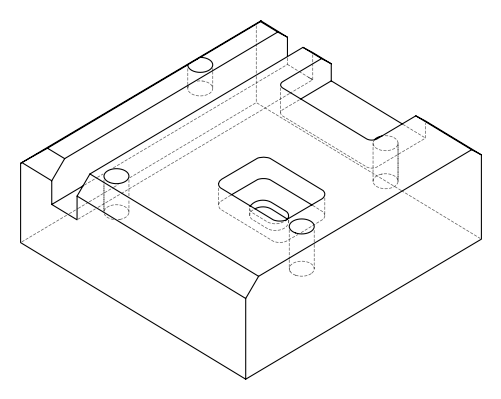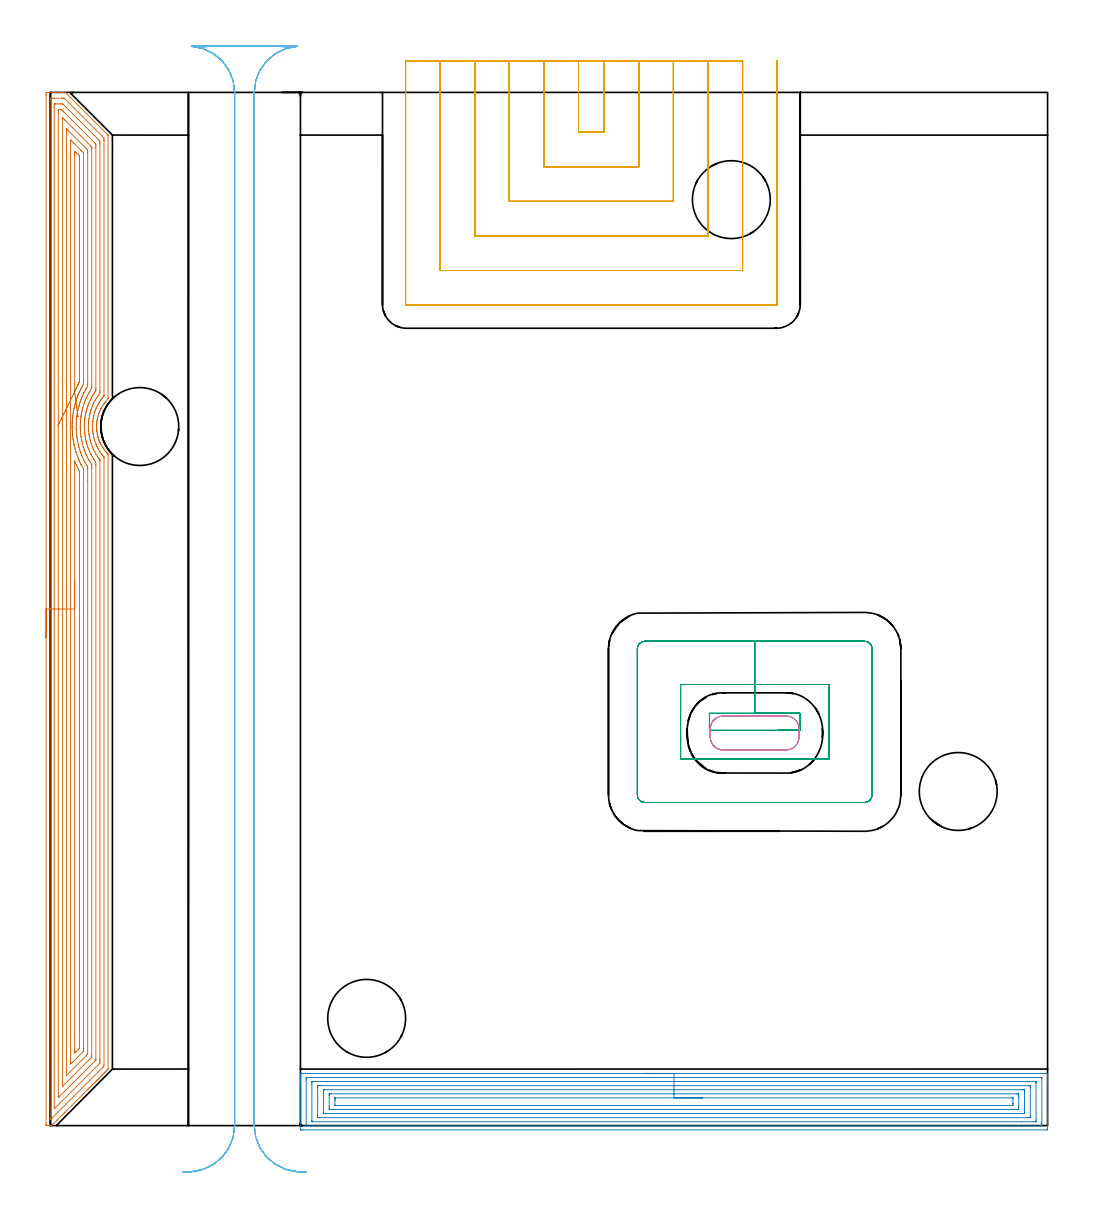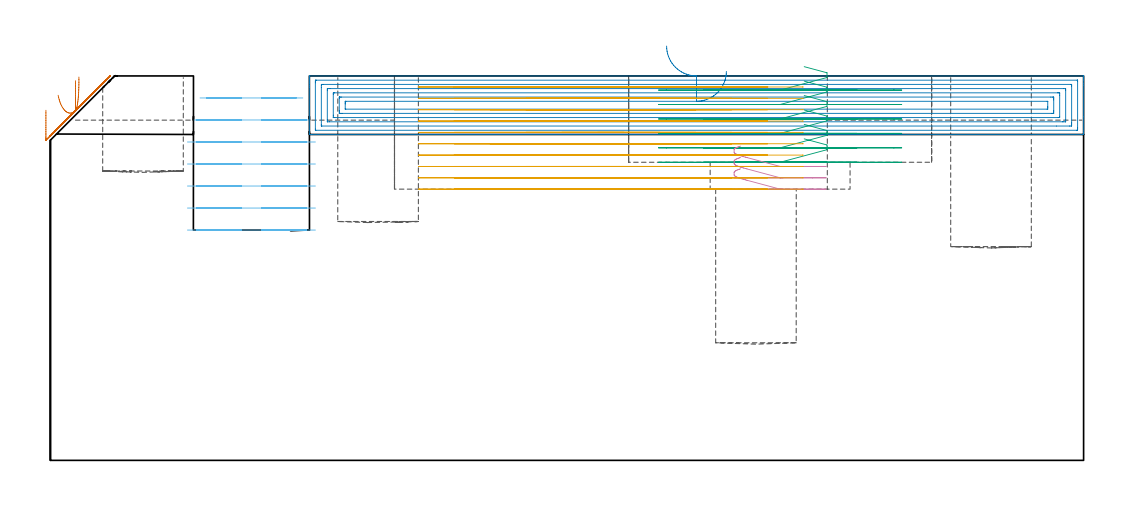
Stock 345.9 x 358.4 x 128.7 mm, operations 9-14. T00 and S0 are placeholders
(PLAN: 14 operations, 4 tool changes, 104.3 min)
(1 INDEXABLE_INSERT_DRILL_BLIND_HOLE_FROM_SOLID | STEP1POCKET | NXT0302_025 | 0.22 min | 51196 mm3)
(2 INDEXABLE_INSERT_DRILL_BLIND_HOLE_FROM_SOLID_1 | STEP1POCKET_1 | NXT0302_025 | 0.14 min | 18295 mm3)
(3 INDEXABLE_INSERT_DRILL_BLIND_HOLE_FROM_SOLID_2 | STEP1POCKET_2 | NXT0302_025 | 0.21 min | 27973 mm3)
(4 INDEXABLE_INSERT_DRILL_BLIND_HOLE_FROM_SOLID_3 | STEP1POCKET_3 | NXT0302_025 | 0.24 min | 32773 mm3)
(5 AREA_MILL | FG_CHAMFER_SURFACE | UGT0205_001 | 1.84 min | 5835 mm3)
(6 AREA_MILL_1 | FG_CHAMFER_SURFACE_1 | UGT0205_001 | 2.43 min | 10571 mm3)
(7 AREA_MILL_2 | FG_CHAMFER_SURFACE_2 | UGT0205_001 | 1.58 min | 4695 mm3)
(8 AREA_MILL_3 | FG_CHAMFER_SURFACE_3 | UGT0205_001 | 4.33 min | 10183 mm3)
(9 AREA_MILL_4 | FG_CHAMFER_SURFACE_4 | UGT0205_001 | 22.43 min | 78417 mm3)
(10 AREA_MILL_5 | FG_CHAMFER_SURFACE_5 | UGT0205_001 | 14.9 min | 51296 mm3)
(11 MILL_RECTANGULAR_POCKET | POCKET_RECTANGULAR_STRAIGHT | UGT0201_136 | Follow Part, ap 5, ae 75% | 7.05 min | 218506 mm3)
(12 MILL_RECTANGULAR_POCKET_1 | POCKET_RECTANGULAR_STRAIGHT_1 | NXT0201_012 | Follow Part, ap 4, ae 75% | 0.8 min | 10514 mm3)
(13 MILL_SLOT | SLOT_PARTIAL_RECTANGULAR | NXT0201_012 | Follow Part, ap 4, ae 75% | 36.14 min | 424849 mm3)
(14 MILL_RECTANGULAR_SLOT | SLOT_RECTANGULAR | UGT0201_004 | Follow Part, ap 8, ae 75% | 12.05 min | 713090 mm3)
(TOOL NXT0302_025 | Index. Insert Drill 27mm [880-D2700L32-05] | D27 PA176 FL135 Z2)
(TOOL UGT0205_001 | Chamfer Mill 20 x 3 x 45 deg. | D20 FL50 Z2)
(TOOL UGT0201_136 | Carbide End Mill 20.0 | D20 FL30 Z4)
(TOOL NXT0201_012 | ENDMILL 16mm [2P460-1600-NA 1630] | D16 FL38 Z6)
(TOOL UGT0201_004 | End Mill 32 mm | D32 FL53 Z6)
(OP 9 AREA_MILL_4)
G17 G21 G94 G90
T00 M6
G54
G17 G0 G90 X-1.5 Y169.2 S1061 M3
G43 Z138.7 H0
Z117.2
G94 G1 Y169.238 Z116.328 F250.
Y169.352 Z115.464
Y169.541 Z114.612
Y169.803 Z113.78
Y170.137 Z112.974
Y170.54 Z112.2
Y171.009 Z111.464
Y171.54 Z110.772
Y172.129 Z110.129
Y172.772 Z109.54
Y173.464 Z109.008
Y174.2 Z108.54
Y174.974 Z108.137
Y175.78 Z107.803
Y176.612 Z107.541
Y177.464 Z107.352
Y178.328 Z107.238
Y179.2 Z107.2
Y357.438
X-1.499 Y357.788 Z107.201
X-1.494 Y358.325 Z107.203
X-1.491 Y358.392 Z107.206
X-0.96 Y358.4 Z107.737
X1.704 Z110.398
X3.15 Z111.846
X3.479 Z112.175
X4.011 Z112.71
X4.139 Z112.838
X4.596 Z113.295
X5.204 Y358.39 Z113.903
X5.255 Y358.342 Z113.954
X5.366 Y358.234 Z114.064
X19.925 Y343.675 Z128.625
X19.996 Y343.594 Z128.69
X20. Y343.501 Z128.7
Y252.421
X20.002 Y252.097 Z128.682
X19.807 Y251.892 Z128.505
X19.798 Y251.883 Z128.496
X19.484 Y251.546 Z128.184
X19.432 Y251.49 Z128.131
X19.148 Y251.157 Z127.845
X19.093 Y251.089 Z127.793
X18.971 Y250.933 Z127.67
X18.868 Y250.8 Z127.564
X18.736 Y250.635 Z127.435
X18.707 Y250.598 Z127.406
X18.541 Y250.365 Z127.241
X18.263 Y249.974 Z126.963
X18.088 Y249.705 Z126.788
X17.823 Y249.262 Z126.523
X17.594 Y248.849 Z126.291
X17.573 Y248.813 Z126.27
X17.438 Y248.552 Z126.137
X17.379 Y248.439 Z126.078
X17.144 Y247.92 Z125.839
X16.958 Y247.476 Z125.654
X16.791 Y247.028 Z125.49
X16.5 Y246.135 Z125.199
X16.387 Y245.682 Z125.084
X16.289 Y245.243 Z124.985
X16.241 Y244.996 Z124.94
X16.203 Y244.797 Z124.903
X16.134 Y244.35 Z124.832
X16.115 Y244.193 Z124.813
X16.08 Y243.904 Z124.777
X16.044 Y243.492 Z124.738
X16.041 Y243.458 Z124.736
X16.033 Y243.335 Z124.73
X16.029 Y243.251 Z124.723
X16.02 Y243.1 Z124.716
X16.014 Y243.012 Z124.712
X16.007 Y242.54 Z124.699
X16.011 Y242.282 Z124.703
X16.012 Y242.144 Z124.707
X16.013 Y242.119
X16.033 Y241.673 Z124.728
X16.045 Y241.504 Z124.743
X16.067 Y241.226 Z124.765
X16.114 Y240.813 Z124.81
X16.117 Y240.781 Z124.814
X16.181 Y240.334 Z124.88
X16.265 Y239.888 Z124.961
X16.468 Y238.996 Z125.163
X16.496 Y238.881 Z125.194
X16.5 Y238.868 Z125.198
X16.541 Y238.742 Z125.238
X16.595 Y238.58 Z125.288
X16.747 Y238.103 Z125.442
X16.796 Y237.962 Z125.494
X16.836 Y237.85 Z125.535
X16.896 Y237.688 Z125.593
X16.908 Y237.655 Z125.604
X17.042 Y237.316 Z125.742
X17.085 Y237.211 Z125.784
X17.157 Y237.046 Z125.856
X17.229 Y236.883 Z125.927
X17.271 Y236.795 Z125.968
X17.339 Y236.645 Z126.039
X17.379 Y236.56 Z126.079
X17.488 Y236.348 Z126.186
X17.504 Y236.318 Z126.202
X17.75 Y235.869 Z126.447
X18.006 Y235.426 Z126.706
X18.134 Y235.223 Z126.831
X18.178 Y235.158 Z126.873
X18.265 Y235.024 Z126.961
X18.608 Y234.533 Z127.307
X18.874 Y234.184 Z127.571
X19.164 Y233.821 Z127.863
X19.293 Y233.669 Z127.993
X19.317 Y233.641 Z128.017
X19.505 Y233.431 Z128.203
X19.663 Y233.26 Z128.362
X19.697 Y233.224 Z128.396
X19.904 Y233.008 Z128.603
X19.997 Y232.915 Z128.688
X20. Y232.776 Z128.7
Y19.81
X19.996 Y19.605 Z128.689
X19.942 Y19.54 Z128.638
X19.599 Y19.198 Z128.297
X19.46 Y19.058 Z128.155
X19.319 Y18.918 Z128.016
X19.158 Y18.757 Z127.855
X19.016 Y18.614 Z127.711
X18.872 Y18.471 Z127.57
X18.716 Y18.315 Z127.414
X18.572 Y18.17 Z127.267
X18.426 Y18.025 Z127.123
X18.275 Y17.874 Z126.973
X18.128 Y17.726 Z126.823
X17.979 Y17.578 Z126.677
X17.834 Y17.433 Z126.531
X17.684 Y17.282 Z126.379
X17.533 Y17.132 Z126.231
X17.392 Y16.991 Z126.09
X17.24 Y16.838 Z125.935
X17.086 Y16.685 Z125.784
X16.951 Y16.55 Z125.649
X16.796 Y16.394 Z125.491
X16.64 Y16.239 Z125.338
X16.51 Y16.109 Z125.207
X16.352 Y15.95 Z125.047
X16.193 Y15.792 Z124.891
X16.068 Y15.667 Z124.766
X15.909 Y15.506 Z124.603
X15.747 Y15.346 Z124.445
X15.627 Y15.226 Z124.325
X15.465 Y15.062 Z124.159
X15.3 Y14.899 Z123.998
X15.186 Y14.785 Z123.883
X15.021 Y14.618 Z123.715
X14.338 Y13.938 Z123.038
X13.962 Y13.56 Z122.658
X13.429 Y13.029 Z122.129
X13.069 Y12.667 Z121.765
X12.52 Y12.12 Z121.22
X12.176 Y11.774 Z120.872
X11.612 Y11.211 Z120.311
X10.878 Y10.477 Z119.577
X9.102 Y8.702 Z117.801
X7.326 Y6.926 Z116.025
X5.924 Y5.523 Z114.623
X5.031 Y4.63 Z113.73
X4.138 Y3.738 Z112.837
X3.245 Y2.845 Z111.944
X2.352 Y1.952 Z111.051
X1.013 Y0.612 Z109.711
X0.816 Y0.416 Z109.516
X0.762 Y0.362 Z109.462
X0.563 Y0.166 Z109.263
X0.399 Y0.01 Z109.098
X0.372 Y0.008 Z109.071
X0.042 Y0. Z108.742
X-0.3 Z108.399
X-0.96 Z107.735
X-1.289 Z107.407
X-1.491 Y0.002 Z107.205
X-1.496 Y0.166 Z107.204
X-1.5 Y0.438 Z107.2
Y179.2
X-0.086 Z108.614
X-0.085 Y356.015 Z108.615
X-0.072 Y356.39 Z108.628
X0.422 Y356.398 Z109.122
X0.816 Y356.399 Z109.516
X1.308 Y356.4 Z110.008
X3.973 Y356.398 Z112.673
X4.367 Y356.392 Z113.067
X4.755 Y356.384 Z113.455
X5.147 Y356.002 Z113.847
X17.684 Y343.466 Z126.384
X18.537 Y342.608 Z127.237
X18.572 Y342.566 Z127.272
X18.585 Y341.715 Z127.285
X18.586 Y341.701 Z127.286
X18.585 Y253.314 Z127.285
Y253.301
X18.572 Y253.091 Z127.272
X18.272 Y252.723 Z126.972
X18.029 Y252.421 Z126.729
X17.877 Y252.227 Z126.577
X17.684 Y251.972 Z126.384
X17.499 Y251.715 Z126.199
X17.368 Y251.528 Z126.068
X17.138 Y251.184 Z125.838
X16.796 Y250.642 Z125.496
X16.794 Y250.638 Z125.494
X16.477 Y250.063 Z125.177
X16.309 Y249.742 Z125.009
X16.176 Y249.473 Z124.876
X15.909 Y248.899 Z124.609
X15.894 Y248.864 Z124.594
X15.887 Y248.849 Z124.587
X15.644 Y248.222 Z124.344
X15.545 Y247.956 Z124.245
X15.413 Y247.562 Z124.113
X15.25 Y247.063 Z123.95
X15.22 Y246.963 Z123.92
X15.021 Y246.21 Z123.721
X15.013 Y246.178 Z123.713
X15.012 Y246.17 Z123.712
X14.866 Y245.434 Z123.566
X14.837 Y245.278 Z123.537
X14.743 Y244.664 Z123.443
X14.709 Y244.385 Z123.409
X14.656 Y243.859 Z123.356
X14.628 Y243.492 Z123.328
X14.605 Y243.017 Z123.305
X14.596 Y242.599 Z123.296
X14.602 Y242.127 Z123.302
X14.618 Y241.706 Z123.318
X14.653 Y241.182 Z123.353
X14.687 Y240.813 Z123.387
X14.767 Y240.176 Z123.467
X14.804 Y239.92 Z123.504
X14.961 Y239.087 Z123.661
X14.974 Y239.027 Z123.674
X15.021 Y238.82 Z123.721
X15.19 Y238.134 Z123.89
X15.216 Y238.036 Z123.916
X15.26 Y237.893 Z123.96
X15.476 Y237.241 Z124.176
X15.738 Y236.519 Z124.438
X15.807 Y236.348 Z124.507
X15.909 Y236.106 Z124.609
X16.149 Y235.576 Z124.849
X16.207 Y235.455 Z124.907
X16.531 Y234.829 Z125.231
X16.682 Y234.562 Z125.382
X16.796 Y234.368 Z125.496
X17.232 Y233.669 Z125.932
X17.684 Y233.03 Z126.384
X17.874 Y232.776 Z126.574
X18.184 Y232.389 Z126.884
X18.572 Y231.917 Z127.272
X18.581 Y231.901 Z127.281
X18.584 Y231.883 Z127.284
X18.585 Y231.87 Z127.285
Y21.136
X18.572 Y20.634 Z127.272
X18.387 Y20.442 Z127.087
X18.206 Y20.257 Z126.906
X0.583 Y2.633 Z109.283
X0.346 Y2.398 Z109.046
X0.132 Y2.193 Z108.832
X-0.072 Y2.012 Z108.628
X-0.085 Y2.398 Z108.615
Y2.412
X-0.086 Y179.2 Z108.614
X1.328 Z110.028
X1.329 Y353.323 Z110.029
X1.331 Y353.698 Z110.031
X1.336 Y354.216 Z110.036
X1.344 Y354.39 Z110.044
X1.523 Y354.397 Z110.223
X1.704 Y354.399 Z110.404
X2.409 Y354.4 Z111.109
X3.296 Z111.996
X3.479 Z112.179
X4.189 Y354.396 Z112.889
X4.274 Y354.39 Z112.974
X4.367 Y354.323 Z113.067
X4.481 Y354.216 Z113.181
X5.255 Y353.446 Z113.955
X5.378 Y353.323 Z114.078
X16.796 Y341.903 Z125.496
X16.982 Y341.715 Z125.682
X17.164 Y341.521 Z125.864
X17.167 Y341.342 Z125.867
X17.17 Y340.822 Z125.87
X17.171 Y340.445 Z125.871
Y255.1
X17.17 Y254.724 Z125.87
X17.165 Y254.207 Z125.865
X17.162 Y254.024 Z125.862
X16.7 Y253.411 Z125.4
X16.629 Y253.314 Z125.329
X16.334 Y252.886 Z125.034
X16.019 Y252.421 Z124.719
X15.976 Y252.354 Z124.676
X15.909 Y252.244 Z124.609
X15.644 Y251.794 Z124.344
X15.492 Y251.528 Z124.192
X15.324 Y251.223 Z124.024
X15.021 Y250.644 Z123.721
X15.018 Y250.638 Z123.718
X14.744 Y250.02 Z123.444
X14.627 Y249.742 Z123.327
X14.485 Y249.388 Z123.185
X14.278 Y248.849 Z122.978
X14.239 Y248.742 Z122.939
X14.133 Y248.428 Z122.833
X14.019 Y248.071 Z122.719
X13.985 Y247.956 Z122.685
X13.822 Y247.376 Z122.522
X13.742 Y247.063 Z122.442
X13.647 Y246.66 Z122.347
X13.545 Y246.17 Z122.245
X13.495 Y245.92 Z122.195
X13.388 Y245.278 Z122.088
X13.369 Y245.153 Z122.069
X13.274 Y244.385 Z121.974
X13.271 Y244.359 Z121.971
X13.245 Y244.102 Z121.945
X13.207 Y243.53 Z121.907
X13.205 Y243.492 Z121.905
X13.178 Y242.666 Z121.878
Y242.599
X13.195 Y241.756 Z121.895
X13.197 Y241.706 Z121.897
X13.245 Y240.913 Z121.945
X13.254 Y240.813 Z121.954
X13.255 Y240.802 Z121.955
X13.359 Y239.92 Z122.059
X13.376 Y239.788 Z122.076
X13.442 Y239.38 Z122.142
X13.508 Y239.027 Z122.208
X13.573 Y238.697 Z122.273
X13.699 Y238.134 Z122.399
X13.841 Y237.534 Z122.541
X13.923 Y237.241 Z122.623
X14.133 Y236.566 Z122.833
X14.206 Y236.348 Z122.906
X14.246 Y236.235 Z122.946
X14.545 Y235.455 Z123.245
X14.846 Y234.738 Z123.546
X14.926 Y234.562 Z123.626
X15.021 Y234.365 Z123.721
X15.386 Y233.669 Z124.086
X15.875 Y232.81 Z124.575
X15.896 Y232.776 Z124.596
X15.909 Y232.756 Z124.609
X16.251 Y232.229 Z124.951
X16.493 Y231.883 Z125.193
X16.796 Y231.464 Z125.496
X17.149 Y230.99 Z125.849
X17.165 Y230.941 Z125.865
X17.167 Y230.896 Z125.867
X17.17 Y230.802 Z125.87
X17.171 Y230.613 Z125.871
Y22.936
X17.17 Y22.56 Z125.87
X17.167 Y22.043 Z125.867
X17.163 Y21.674 Z125.863
X16.796 Y21.297 Z125.496
X16.724 Y21.223 Z125.424
X1.471 Y5.97 Z110.171
X1.417 Y5.919 Z110.117
X1.365 Y5.872 Z110.065
X1.335 Y5.846 Z110.035
X1.332 Y5.876 Z110.032
X1.33 Y5.926 Z110.03
X1.328 Y6.347 Z110.028
Y179.2
X2.743 Z111.443
Y351.537
X2.747 Y352.273 Z111.447
X2.75 Y352.375 Z111.45
X2.836 Y352.39 Z111.536
X3.51 Y352.4 Z112.21
X3.724 Y352.394 Z112.424
X3.829 Y352.39 Z112.529
X4.02 Y352.219 Z112.72
X4.367 Y351.88 Z113.067
X4.714 Y351.537 Z113.414
X15.429 Y340.822 Z124.129
X15.566 Y340.683 Z124.266
X15.675 Y340.57 Z124.375
X15.744 Y340.495 Z124.444
X15.75 Y340.45 Z124.45
X15.756 Y340.083 Z124.456
X15.757 Y339.929 Z124.457
Y339.188
Y255.993
X15.756 Y255.253 Z124.456
X15.754 Y255.1 Z124.454
X15.75 Y254.919 Z124.45
X15.658 Y254.782 Z124.358
X15.528 Y254.59 Z124.228
X15.264 Y254.207 Z123.964
X15.166 Y254.061 Z123.866
X15.021 Y253.838 Z123.721
X14.82 Y253.516 Z123.52
X14.698 Y253.314 Z123.398
X14.49 Y252.955 Z123.19
X14.185 Y252.421 Z122.885
X14.167 Y252.387 Z122.867
X14.133 Y252.321 Z122.833
X13.871 Y251.791 Z122.571
X13.747 Y251.528 Z122.447
X13.591 Y251.18 Z122.291
X13.354 Y250.635 Z122.054
X13.322 Y250.558 Z122.022
X13.245 Y250.365 Z121.945
X13.075 Y249.913 Z121.775
X13.014 Y249.742 Z121.714
X12.849 Y249.248 Z121.549
X12.72 Y248.849 Z121.42
X12.636 Y248.569 Z121.336
X12.462 Y247.956 Z121.162
X12.44 Y247.873 Z121.14
X12.357 Y247.541 Z121.057
X12.27 Y247.151 Z120.97
X12.252 Y247.063 Z120.952
X12.123 Y246.406 Z120.823
X12.083 Y246.17 Z120.783
X11.998 Y245.638 Z120.698
X11.952 Y245.278 Z120.652
X11.901 Y244.844 Z120.601
X11.852 Y244.385 Z120.552
X11.826 Y244.026 Z120.526
X11.795 Y243.492 Z120.495
X11.783 Y243.177 Z120.483
X11.767 Y242.599 Z120.467
X11.772 Y242.295 Z120.472
X11.786 Y241.706 Z120.486
X11.803 Y241.371 Z120.503
X11.839 Y240.813 Z120.539
X11.875 Y240.405 Z120.575
X11.929 Y239.92 Z120.629
X11.993 Y239.394 Z120.693
X12.049 Y239.027 Z120.749
X12.179 Y238.313 Z120.879
X12.216 Y238.134 Z120.916
X12.357 Y237.472 Z121.057
X12.412 Y237.241 Z121.112
X12.43 Y237.168 Z121.13
X12.553 Y236.703 Z121.253
X12.657 Y236.348 Z121.357
X12.792 Y235.911 Z121.492
X12.945 Y235.455 Z121.645
X13.245 Y234.631 Z121.945
X13.271 Y234.562 Z121.971
X13.288 Y234.519 Z121.988
X13.657 Y233.669 Z122.357
X14.034 Y232.876 Z122.734
X14.086 Y232.776 Z122.786
X14.133 Y232.689 Z122.833
X14.592 Y231.883 Z123.292
X15.021 Y231.167 Z123.721
X15.132 Y230.99 Z123.832
X15.354 Y230.655 Z124.054
X15.746 Y230.098 Z124.446
X15.756 Y229.358 Z124.456
X15.757 Y229.205 Z124.457
Y23.088
X15.755 Y22.936 Z124.455
X15.751 Y22.751 Z124.451
X15.749 Y22.71 Z124.449
X15.72 Y22.676 Z124.42
X15.663 Y22.615 Z124.363
X15.502 Y22.452 Z124.202
X3.037 Y9.986 Z111.737
X2.948 Y9.898 Z111.648
X2.844 Y9.799 Z111.544
X2.759 Y9.719 Z111.459
X2.75 Y9.842 Z111.45
X2.744 Y10.281 Z111.444
X2.743 Y10.435 Z111.443
Y179.2
X4.157 Z112.857
X4.158 Y349.422 Z112.858
X4.16 Y349.535 Z112.86
X4.164 Y349.609 Z112.864
X4.166 Y349.625 Z112.866
X4.174 Y349.619 Z112.874
X4.367 Y349.431 Z113.067
X4.944 Y348.858 Z113.644
X5.255 Y348.547 Z113.955
X13.873 Y339.929 Z122.573
X14.133 Y339.667 Z122.833
X14.287 Y339.506 Z122.987
X14.325 Y339.465 Z123.025
X14.336 Y339.437 Z123.036
X14.338 Y339.388 Z123.038
X14.341 Y339.247 Z123.041
X14.343 Y339.036 Z123.043
Y338.825
Y256.675
X14.339 Y255.993 Z123.039
X14.337 Y255.788 Z123.037
X14.327 Y255.729 Z123.027
X13.921 Y255.1 Z122.621
X13.665 Y254.678 Z122.365
X13.382 Y254.207 Z122.082
X13.332 Y254.12 Z122.032
X13.245 Y253.964 Z121.945
X13.019 Y253.542 Z121.719
X12.9 Y253.314 Z121.6
X12.719 Y252.951 Z121.419
X12.467 Y252.421 Z121.167
X12.432 Y252.345 Z121.132
X12.357 Y252.176 Z121.057
X12.167 Y251.72 Z120.867
X12.089 Y251.528 Z120.789
X11.916 Y251.079 Z120.616
X11.749 Y250.635 Z120.449
X11.676 Y250.427 Z120.376
X11.47 Y249.813 Z120.17
X11.452 Y249.759 Z120.152
X11.447 Y249.742 Z120.147
X11.253 Y249.067 Z119.953
X11.194 Y248.849 Z119.894
X11.068 Y248.36 Z119.768
X10.972 Y247.956 Z119.672
X10.901 Y247.635 Z119.601
X10.782 Y247.063 Z119.482
X10.751 Y246.894 Z119.451
X10.627 Y246.17 Z119.327
X10.621 Y246.131 Z119.321
X10.582 Y245.852 Z119.282
X10.52 Y245.34 Z119.22
X10.513 Y245.278 Z119.213
X10.439 Y244.528 Z119.139
X10.428 Y244.385 Z119.128
X10.385 Y243.689 Z119.085
X10.377 Y243.492 Z119.077
X10.357 Y242.825 Z119.057
X10.353 Y242.599 Z119.053
X10.364 Y241.925 Z119.064
X10.371 Y241.706 Z119.071
X10.405 Y240.991 Z119.105
X10.417 Y240.813 Z119.117
X10.482 Y240.02 Z119.182
X10.492 Y239.92 Z119.192
X10.582 Y239.139 Z119.282
X10.596 Y239.027 Z119.296
X10.598 Y239.01 Z119.298
X10.751 Y238.134 Z119.451
X10.79 Y237.925 Z119.49
X10.933 Y237.241 Z119.633
X11.033 Y236.787 Z119.733
X11.142 Y236.348 Z119.842
X11.347 Y235.579 Z120.047
X11.384 Y235.455 Z120.084
X11.47 Y235.187 Z120.17
X11.68 Y234.562 Z120.38
X11.797 Y234.233 Z120.497
X12.013 Y233.669 Z120.713
X12.357 Y232.826 Z121.057
X12.378 Y232.776 Z121.078
X12.395 Y232.739 Z121.095
X12.808 Y231.883 Z121.508
X12.955 Y231.591 Z121.655
X13.245 Y231.051 Z121.945
X13.279 Y230.99 Z121.979
X13.323 Y230.912 Z122.023
X13.811 Y230.098 Z122.511
X14.133 Y229.575 Z122.833
X14.276 Y229.347 Z122.976
X14.326 Y229.267 Z123.026
X14.336 Y229.205 Z123.036
X14.339 Y228.997 Z123.039
X14.342 Y228.312 Z123.042
X14.343 Y228.1 Z123.043
Y24.722
X14.342 Y24.512 Z123.042
X14.336 Y23.829 Z123.036
X14.325 Y23.735 Z123.025
X14.277 Y23.684 Z122.977
X14.133 Y23.534 Z122.833
X13.836 Y23.234 Z122.536
X13.538 Y22.936 Z122.238
X4.487 Y13.886 Z113.187
X4.367 Y13.767 Z113.067
X4.245 Y13.65 Z112.945
X4.173 Y13.583 Z112.873
X4.164 Y13.655 Z112.864
X4.161 Y13.795 Z112.861
X4.158 Y14.006 Z112.858
X4.157 Y14.218 Z112.857
Y14.899
Y179.2
X5.571 Z114.271
Y344.968
X5.573 Y345.287 Z114.273
X5.576 Y345.678 Z114.276
X5.578 Y345.753 Z114.278
X5.724 Y345.616 Z114.424
X6.065 Y345.287 Z114.765
X12.357 Y338.995 Z121.057
X12.779 Y338.565 Z121.479
X12.884 Y338.456 Z121.584
X12.922 Y338.4 Z121.622
X12.924 Y338.334 Z121.624
X12.926 Y338.143 Z121.626
X12.929 Y337.569 Z121.629
Y337.25
X12.928 Y257.205 Z121.628
X12.926 Y256.886 Z121.626
X12.922 Y256.599 Z121.622
X12.918 Y256.533 Z121.618
X12.891 Y256.485 Z121.591
X12.841 Y256.4 Z121.541
X12.594 Y255.993 Z121.294
X12.505 Y255.844 Z121.205
X12.357 Y255.592 Z121.057
X12.179 Y255.279 Z120.879
X12.08 Y255.1 Z120.78
X11.867 Y254.7 Z120.567
X11.609 Y254.207 Z120.309
X11.563 Y254.113 Z120.263
X11.47 Y253.919 Z120.17
X11.28 Y253.504 Z119.98
X11.196 Y253.314 Z119.896
X11.012 Y252.881 Z119.712
X10.821 Y252.421 Z119.521
X10.753 Y252.249 Z119.453
X10.582 Y251.808 Z119.282
X10.506 Y251.604 Z119.206
X10.479 Y251.528 Z119.179
X10.283 Y250.936 Z118.983
X10.187 Y250.635 Z118.887
X10.071 Y250.256 Z118.771
X9.921 Y249.742 Z118.621
X9.872 Y249.563 Z118.572
X9.694 Y248.886 Z118.394
X9.687 Y248.856 Z118.387
X9.526 Y248.125 Z118.226
X9.492 Y247.956 Z118.192
X9.38 Y247.38 Z118.08
X9.326 Y247.063 Z118.026
X9.255 Y246.612 Z117.955
X9.192 Y246.17 Z117.892
X9.148 Y245.826 Z117.848
X9.087 Y245.278 Z117.787
X9.061 Y245.021 Z117.761
X9.009 Y244.385 Z117.709
X8.996 Y244.194 Z117.696
X8.96 Y243.492 Z117.66
X8.955 Y243.342 Z117.655
X8.938 Y242.599 Z117.638
Y242.467
X8.953 Y241.706 Z117.653
X8.958 Y241.553 Z117.658
X8.996 Y240.813 Z117.696
X9.01 Y240.608 Z117.71
X9.068 Y239.92 Z117.768
X9.096 Y239.628 Z117.796
X9.167 Y239.027 Z117.867
X9.219 Y238.612 Z117.919
X9.298 Y238.134 Z117.998
X9.4 Y237.536 Z118.1
X9.459 Y237.241 Z118.159
X9.629 Y236.414 Z118.329
X9.643 Y236.348 Z118.343
X9.694 Y236.126 Z118.394
X9.867 Y235.455 Z118.567
X9.93 Y235.218 Z118.63
X10.124 Y234.562 Z118.824
X10.324 Y233.929 Z119.024
X10.414 Y233.669 Z119.114
X10.582 Y233.202 Z119.282
X10.744 Y232.776 Z119.444
X10.85 Y232.506 Z119.55
X11.116 Y231.883 Z119.816
X11.47 Y231.1 Z120.17
X11.521 Y230.99 Z120.221
X11.568 Y230.892 Z120.268
X11.835 Y230.369 Z120.535
X11.983 Y230.098 Z120.683
X12.357 Y229.431 Z121.057
X12.488 Y229.205 Z121.188
X12.677 Y228.883 Z121.377
X12.922 Y228.467 Z121.622
X12.924 Y228.312 Z121.624
X12.928 Y227.738 Z121.628
X12.929 Y223.705 Z121.629
Y25.615
X12.927 Y25.041 Z121.627
X12.925 Y24.881 Z121.625
X12.922 Y24.804 Z121.622
X12.91 Y24.769 Z121.61
X12.869 Y24.722 Z121.569
X12.614 Y24.463 Z121.314
X12.357 Y24.205 Z121.057
X5.658 Y17.506 Z114.358
X5.632 Y17.481 Z114.332
X5.59 Y17.446 Z114.29
X5.576 Y17.436 Z114.276
X5.575 Y17.443 Z114.275
X5.573 Y17.476 Z114.273
X5.572 Y17.578 Z114.272
X5.571 Y17.758 Z114.271
Y179.2
X6.985 Z115.685
X6.986 Y341.76 Z115.686
X6.988 Y341.806 Z115.688
X6.992 Y341.883 Z115.692
X7.031 Y341.862 Z115.731
X7.184 Y341.715 Z115.884
X7.918 Y340.984 Z116.618
X8.081 Y340.822 Z116.781
X10.582 Y338.321 Z119.282
X10.759 Y338.143 Z119.459
X11.47 Y337.423 Z120.17
X11.508 Y337.381 Z120.208
X11.512 Y337.295 Z120.212
X11.514 Y337.25 Z120.214
X11.515 Y258.626 Z120.215
X11.512 Y257.779 Z120.212
X11.511 Y257.737 Z120.211
X11.47 Y257.228 Z120.17
X11.278 Y256.886 Z119.978
X11.027 Y256.438 Z119.727
X10.78 Y255.993 Z119.48
X10.711 Y255.863 Z119.411
X10.582 Y255.613 Z119.282
X10.412 Y255.271 Z119.112
X10.329 Y255.1 Z119.029
X10.129 Y254.662 Z118.829
X9.924 Y254.207 Z118.624
X9.854 Y254.046 Z118.554
X9.694 Y253.666 Z118.394
X9.593 Y253.416 Z118.293
X9.552 Y253.314 Z118.252
X9.347 Y252.77 Z118.047
X9.218 Y252.421 Z117.918
X9.112 Y252.113 Z117.812
X8.916 Y251.528 Z117.616
X8.889 Y251.445 Z117.589
X8.806 Y251.175 Z117.506
X8.684 Y250.758 Z117.384
X8.65 Y250.635 Z117.35
X8.495 Y250.055 Z117.195
X8.415 Y249.742 Z117.115
X8.318 Y249.34 Z117.018
X8.205 Y248.849 Z116.905
X8.154 Y248.612 Z116.854
X8.02 Y247.956 Z116.72
X8.004 Y247.87 Z116.704
X7.918 Y247.363 Z116.618
X7.877 Y247.105 Z116.577
X7.871 Y247.063 Z116.571
X7.771 Y246.319 Z116.471
X7.753 Y246.17 Z116.453
X7.682 Y245.516 Z116.382
X7.659 Y245.278 Z116.359
X7.611 Y244.694 Z116.311
X7.59 Y244.385 Z116.29
X7.561 Y243.851 Z116.261
X7.547 Y243.492 Z116.247
X7.532 Y242.987 Z116.232
X7.525 Y242.599 Z116.225
X7.531 Y242.095 Z116.231
X7.541 Y241.706 Z116.241
X7.561 Y241.172 Z116.261
X7.58 Y240.813 Z116.28
X7.619 Y240.221 Z116.319
X7.644 Y239.92 Z116.344
X7.707 Y239.239 Z116.407
X7.731 Y239.027 Z116.431
X7.827 Y238.226 Z116.527
X7.841 Y238.134 Z116.541
X7.918 Y237.66 Z116.618
X7.992 Y237.241 Z116.692
X8.008 Y237.151 Z116.708
X8.17 Y236.348 Z116.87
X8.237 Y236.027 Z116.937
X8.368 Y235.455 Z117.068
X8.516 Y234.854 Z117.216
X8.595 Y234.562 Z117.295
X8.806 Y233.812 Z117.506
X8.85 Y233.669 Z117.55
X8.871 Y233.604 Z117.571
X9.149 Y232.776 Z117.849
X9.344 Y232.236 Z118.044
X9.48 Y231.883 Z118.18
X9.694 Y231.343 Z118.394
X9.842 Y230.99 Z118.542
X9.955 Y230.728 Z118.655
X10.25 Y230.098 Z118.95
X10.582 Y229.402 Z119.282
X10.682 Y229.205 Z119.382
X10.794 Y228.991 Z119.494
X11.47 Y227.792 Z120.17
X11.509 Y227.419 Z120.209
X11.512 Y227.376 Z120.212
X11.515 Y226.526 Z120.215
Y226.48
Y27.4
X11.513 Y26.507 Z120.213
X11.512 Y26.465 Z120.212
X11.47 Y25.779 Z120.17
X11.391 Y25.694 Z120.091
X11.316 Y25.615 Z120.016
X7.746 Y22.043 Z116.446
X7.384 Y21.687 Z116.084
X7.031 Y21.34 Z115.731
X6.989 Y22.043 Z115.689
X6.987 Y22.087 Z115.687
X6.985 Y22.936 Z115.685
Y179.2
X8.4 Z117.1
Y230.504
X8.401 Y230.506 Z117.101
Y230.505
X8.575 Y230.098 Z117.275
X8.806 Y229.561 Z117.506
X8.968 Y229.205 Z117.668
X9.11 Y228.898 Z117.81
X9.401 Y228.312 Z118.101
X9.694 Y227.745 Z118.394
X9.871 Y227.419 Z118.571
X10.093 Y227.017 Z118.793
X10.097 Y226.526 Z118.797
X10.099 Y226.118 Z118.799
X10.1 Y204.798 Z118.8
Y27.4
X10.097 Y26.995 Z118.797
X10.093 Y26.872 Z118.793
X10.09 Y26.848 Z118.79
X10.075 Y26.829 Z118.775
X10.034 Y26.785 Z118.734
X9.761 Y26.507 Z118.461
X9.694 Y26.44 Z118.394
X8.868 Y25.615 Z117.568
X8.836 Y25.584 Z117.536
X8.806 Y25.557 Z117.506
X8.407 Y25.223 Z117.107
X8.403 Y25.615 Z117.103
X8.401 Y26.023 Z117.101
X8.4 Y31.675 Z117.1
Y179.2
Y180.072 Z117.138
Y180.937 Z117.251
Y181.788 Z117.44
Y182.62 Z117.703
Y183.426 Z118.036
Y184.2 Z118.439
Y184.936 Z118.908
Y185.628 Z119.439
Y186.271 Z120.028
Y186.86 Z120.672
Y187.392 Z121.364
Y187.86 Z122.1
Y188.263 Z122.873
Y188.597 Z123.679
Y188.859 Z124.511
Y189.048 Z125.363
Y189.162 Z126.228
Y189.2 Z127.1
G0 Z138.7
X9.541 Y246.004
Z128.326
G1 X9.551 Y245.929 Z127.457
X9.55 Z126.585
X9.54 Y246.005 Z125.716
X9.521 Y246.155 Z124.857
X9.491 Y246.38 Z124.014
X9.452 Y246.676 Z123.195
X9.403 Y247.041 Z122.404
X9.346 Y247.474 Z121.649
X9.28 Y247.97 Z120.934
X9.206 Y248.526 Z120.266
X9.125 Y249.138 Z119.649
X9.037 Y249.8 Z119.089
X8.944 Y250.509 Z118.589
X8.844 Y251.258 Z118.153
X8.74 Y252.042 Z117.784
X8.633 Y252.855 Z117.486
X8.522 Y253.69 Z117.26
X8.409 Y254.542 Z117.109
X8.403 Y254.586 Z117.103
X8.401 Y254.614 Z117.101
X8.4 Y255.1 Z117.1
Y255.284
Y336.766
X8.402 Y337.25 Z117.102
X8.406 Y337.652 Z117.106
X8.42 Y338.022 Z117.12
X8.806 Y337.643 Z117.506
X9.203 Y337.25 Z117.903
X9.694 Y336.757 Z118.394
X10.089 Y336.357 Z118.789
X10.096 Y335.953 Z118.796
X10.099 Y335.464 Z118.799
X10.1 Y335.056 Z118.8
Y334.571
Y259.156
X10.099 Y258.672 Z118.799
X10.097 Y258.266 Z118.797
X10.093 Y258.024 Z118.793
X9.965 Y257.779 Z118.665
X9.87 Y257.602 Z118.57
X9.694 Y257.278 Z118.394
X9.558 Y257.022 Z118.258
X9.488 Y256.886 Z118.188
X9.261 Y256.428 Z117.961
X9.051 Y255.993 Z117.751
X8.973 Y255.825 Z117.673
X8.806 Y255.457 Z117.506
X8.698 Y255.209 Z117.398
X8.651 Y255.1 Z117.351
X8.466 Y254.665 Z117.166
X8.43 Y254.585 Z117.13
X8.409 Y254.542 Z117.109
X8.051 Y253.812 Z116.792
X7.681 Y253.061 Z116.547
X7.304 Y252.293 Z116.376
X6.921 Y251.515 Z116.28
X6.537 Y250.732 Z116.261
X6.152 Y249.951 Z116.317
X5.772 Y249.177 Z116.449
X5.398 Y248.417 Z116.655
X5.034 Y247.675 Z116.935
X4.681 Y246.958 Z117.285
X4.344 Y246.271 Z117.704
X4.023 Y245.62 Z118.188
X3.723 Y245.009 Z118.734
X3.445 Y244.443 Z119.336
X3.191 Y243.926 Z119.992
X2.963 Y243.463 Z120.695
X2.763 Y243.056 Z121.44
X2.592 Y242.709 Z122.222
G0 Z138.7
M5
M2
(OP 10 AREA_MILL_5)
G17 G21 G94 G90
T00 M6
G54
G17 G0 G90 X206.3 Y18.1 S1061 M3
G43 Z138.7 H0
G94 G1 X206.338 Z137.828 F250.
X206.452 Z136.963
X206.641 Z136.112
X206.903 Z135.28
X207.237 Z134.474
X207.64 Z133.7
X208.108 Z132.964
X208.64 Z132.272
X209.229 Z131.629
X209.872 Z131.039
X210.564 Z130.508
X211.3 Z130.04
X212.074 Z129.637
X212.88 Z129.303
X213.712 Z129.041
X214.564 Z128.852
X215.428 Z128.738
X216.3 Z128.7
X345.738
X345.891 Y18.097 Z128.688
X345.893 Y18.078 Z128.669
X345.9 Y17.733 Z128.332
Y17.353 Z127.953
Y16.71 Z127.305
Y15.503 Z126.1
Y14.939 Z125.534
Y4.457 Z115.054
Y-0.995 Z109.602
X345.898 Y-1.279 Z109.318
X345.89 Y-1.492 Z109.106
X345.676 Y-1.499 Z109.099
X87.309 Y-1.5 Z109.1
X86.921 Y-1.496 Z109.102
X86.71 Y-1.492 Z109.106
X86.7 Y-1.277 Z109.32
Y14.336 Z124.931
Y14.939 Z125.534
Y15.503 Z126.1
Y15.825 Z126.421
Y16.388 Z126.984
Y16.71 Z127.305
Y17.354 Z127.953
Y17.733 Z128.333
X86.707 Y18.078 Z128.669
X86.709 Y18.097 Z128.688
X86.862 Y18.1 Z128.7
X216.3
Y16.686 Z127.286
X343.728 Y16.685 Z127.285
X343.826 Y16.684 Z127.284
X343.874 Y16.681 Z127.281
X343.89 Y16.679 Z127.279
X343.893 Y16.663 Z127.263
X343.897 Y16.559 Z127.159
X343.9 Y16.32 Z126.92
X343.899 Y0.775 Z111.375
X343.898 Y0.387 Z110.987
X343.89 Y-0.006 Z110.595
X343.877 Y-0.079 Z110.521
X343.831 Y-0.082 Z110.518
X343.723 Y-0.084 Z110.516
X343.506 Y-0.086 Z110.514
X88.872
X88.774 Y-0.084 Z110.516
X88.726 Y-0.082 Z110.518
X88.71 Y-0.079 Z110.521
X88.707 Y-0.063 Z110.537
X88.703 Y0.041 Z110.641
X88.7 Y0.28 Z110.88
X88.701 Y15.825 Z126.425
X88.702 Y16.213 Z126.813
X88.71 Y16.605 Z127.205
X88.723 Y16.679 Z127.279
X88.769 Y16.682 Z127.282
X88.877 Y16.684 Z127.284
X89.094 Y16.686 Z127.286
X216.3
Y15.272 Z125.872
X341.721 Y15.271 Z125.871
X341.832 Y15.269 Z125.869
X341.872 Y15.267 Z125.867
X341.887 Y15.266 Z125.866
X341.89 Y15.235 Z125.835
X341.896 Y15.117 Z125.717
X341.899 Y14.939 Z125.539
X341.9 Y14.762 Z125.362
Y2.368 Z112.968
X341.896 Y1.661 Z112.261
X341.893 Y1.49 Z112.09
X341.879 Y1.335 Z111.935
X341.721 Y1.334 Z111.934
X341.162 Y1.33 Z111.93
X336.806 Y1.328 Z111.928
X90.879 Y1.329 Z111.929
X90.768 Y1.331 Z111.931
X90.728 Y1.333 Z111.933
X90.713 Y1.334 Z111.934
X90.71 Y1.365 Z111.965
X90.704 Y1.483 Z112.083
X90.701 Y1.661 Z112.261
X90.7 Y1.838 Z112.438
Y14.232 Z124.832
X90.704 Y14.939 Z125.539
X90.707 Y15.11 Z125.71
X90.721 Y15.264 Z125.864
X90.879 Y15.266 Z125.866
X91.438 Y15.27 Z125.87
X96.204 Y15.271 Z125.871
X216.3 Y15.272 Z125.872
Y13.857 Z124.457
X339.242
X339.798 Y13.853 Z124.453
X339.858 Y13.851 Z124.451
X339.89 Y13.847 Z124.447
X339.892 Y13.803 Z124.403
X339.896 Y13.604 Z124.204
X339.9 Y13.204 Z123.804
Y3.431 Z114.031
X339.895 Y3.006 Z113.606
X339.89 Y2.794 Z113.394
X339.887 Y2.749 Z113.349
X339.836 Y2.747 Z113.347
X339.735 Y2.745 Z113.345
X339.043 Y2.743 Z113.343
X338.844
X93.358
X92.802 Y2.747 Z113.347
X92.742 Y2.749 Z113.349
X92.71 Y2.753 Z113.353
X92.708 Y2.797 Z113.397
X92.704 Y2.996 Z113.596
X92.7 Y3.396 Z113.996
Y13.169 Z123.769
X92.705 Y13.594 Z124.194
X92.71 Y13.806 Z124.406
X92.713 Y13.851 Z124.451
X92.765 Y13.853 Z124.453
X92.865 Y13.855 Z124.455
X93.557 Y13.857 Z124.457
X93.756
X216.3
Y12.443 Z123.043
X337.257
X337.418 Y12.441 Z123.041
X337.739 Y12.436 Z123.036
X337.891 Y12.424 Z123.024
X337.894 Y12.374 Z122.974
X337.897 Y12.284 Z122.884
X337.9 Y11.647 Z122.247
X337.899 Y4.565 Z115.165
X337.894 Y4.316 Z114.916
X337.89 Y4.164 Z114.764
X337.579 Y4.159 Z114.759
X337.418 Y4.157 Z114.757
X95.182
X94.86 Y4.158 Z114.758
X94.769 Y4.161 Z114.761
X94.717 Y4.164 Z114.764
X94.71 Y4.172 Z114.772
X94.705 Y4.225 Z114.825
X94.702 Y4.316 Z114.916
X94.7 Y4.954 Z115.554
X94.701 Y12.035 Z122.635
X94.706 Y12.284 Z122.884
X94.71 Y12.436 Z123.036
X95.021 Y12.441 Z123.041
X95.182 Y12.443 Z123.043
X216.3
Y11.029 Z121.629
X334.952 Y11.028 Z121.628
X335.472 Y11.026 Z121.626
X335.852 Y11.022 Z121.622
X335.89 Y11.017 Z121.617
X335.896 Y10.978 Z121.578
X335.899 Y10.513 Z121.113
X335.9 Y10.089 Z120.689
Y6.548 Z117.148
X335.899 Y6.087 Z116.687
X335.897 Y5.665 Z116.265
X335.89 Y5.603 Z116.203
X335.886 Y5.578 Z116.178
X335.861 Y5.576 Z116.176
X335.732 Y5.574 Z116.174
X335.472 Y5.572 Z116.172
X335.099 Y5.571 Z116.171
X97.648 Y5.572 Z116.172
X97.128 Y5.574 Z116.174
X96.748 Y5.578 Z116.178
X96.71 Y5.582 Z116.182
X96.704 Y5.622 Z116.222
X96.701 Y6.087 Z116.687
X96.7 Y6.511 Z117.111
X96.701 Y10.513 Z121.113
X96.703 Y10.935 Z121.535
X96.71 Y10.997 Z121.597
X96.714 Y11.022 Z121.622
X96.739 Y11.024 Z121.624
X96.868 Y11.026 Z121.626
X97.128 Y11.028 Z121.628
X97.501 Y11.029 Z121.629
X216.3
Y9.615 Z120.215
X333.7 Y9.614 Z120.214
X333.888 Y9.608 Z120.208
X333.897 Y9.549 Z120.149
X333.898 Y9.53 Z120.13
X333.9 Y7.857 Z118.457
Y7.646 Z118.246
X333.898 Y7.434 Z118.034
X333.89 Y7.012 Z117.612
X333.884 Y6.991 Z117.591
X333.878 Y6.989 Z117.589
X333.851 Y6.986 Z117.586
X333.797 Y6.985 Z117.585
X333.687
X98.9 Y6.986 Z117.586
X98.712 Y6.992 Z117.592
X98.703 Y7.051 Z117.651
X98.702 Y7.07 Z117.67
X98.7 Y8.743 Z119.343
Y8.954 Z119.554
X98.702 Y9.166 Z119.766
X98.71 Y9.588 Z120.188
X98.716 Y9.609 Z120.209
X98.722 Y9.611 Z120.211
X98.749 Y9.614 Z120.214
X98.927 Y9.615 Z120.215
X216.3
X217.172 Z120.253
X218.036 Z120.367
X218.888 Z120.555
X219.72 Z120.818
X220.526 Z121.152
X221.3 Z121.554
X222.036 Z122.023
X222.728 Z122.554
X223.371 Z123.144
X223.96 Z123.787
X224.492 Z124.479
X224.96 Z125.215
X225.363 Z125.988
X225.697 Z126.794
X225.959 Z127.626
X226.148 Z128.478
X226.262 Z129.343
X226.3 Z130.215
G0 Z138.7
M5
M2
(OP 11 MILL_RECTANGULAR_POCKET)
G17 G21 G94 G90
T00 M6
G54
G17 G0 G90 X252.364 Y137.1 S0 M3
G43 Z138.803 H0
Z131.803
G94 G1 X260. Z129.757 F250.
Y143. Z128.176
X244.3 Z123.969
X228.6 F500.
Y137.1
X260.
Y143.
X244.3
Y153.
X218.6
Y127.1
X270.
Y153.
X244.3
Y168.
X206.2
G3 X203.6 Y165.4 R2.6
G1 Y114.7
G3 X206.2 Y112.1 R2.6
G1 X282.4
G3 X285. Y114.7 R2.6
G1 Y165.4
G3 X282.4 Y168. R2.6
G1 X244.3
X243.3
G0 X252.364 Y137.1 Z126.969
G1 X260. Z124.923 F250.
Y143. Z123.342
X244.3 Z119.135
X228.6 F500.
Y137.1
X260.
Y143.
X244.3
Y153.
X218.6
Y127.1
X270.
Y153.
X244.3
Y168.
X206.2
G3 X203.6 Y165.4 R2.6
G1 Y114.7
G3 X206.2 Y112.1 R2.6
G1 X282.4
G3 X285. Y114.7 R2.6
G1 Y165.4
G3 X282.4 Y168. R2.6
G1 X244.3
X243.3
G0 X252.364 Y137.1 Z122.135
G1 X260. Z120.089 F250.
Y143. Z118.508
X244.3 Z114.301
X228.6 F500.
Y137.1
X260.
Y143.
X244.3
Y153.
X218.6
Y127.1
X270.
Y153.
X244.3
Y168.
X206.2
G3 X203.6 Y165.4 R2.6
G1 Y114.7
G3 X206.2 Y112.1 R2.6
G1 X282.4
G3 X285. Y114.7 R2.6
G1 Y165.4
G3 X282.4 Y168. R2.6
G1 X244.3
X243.3
G0 X252.364 Y137.1 Z117.301
G1 X260. Z115.255 F250.
Y143. Z113.674
X244.3 Z109.468
X228.6 F500.
Y137.1
X260.
Y143.
X244.3
Y153.
X218.6
Y127.1
X270.
Y153.
X244.3
Y168.
X206.2
G3 X203.6 Y165.4 R2.6
G1 Y114.7
G3 X206.2 Y112.1 R2.6
G1 X282.4
G3 X285. Y114.7 R2.6
G1 Y165.4
G3 X282.4 Y168. R2.6
G1 X244.3
X243.3
G0 X252.364 Y137.1 Z112.468
G1 X260. Z110.421 F250.
Y143. Z108.841
X244.3 Z104.634
X228.6 F500.
Y137.1
X260.
Y143.
X244.3
Y153.
X218.6
Y127.1
X270.
Y153.
X244.3
Y168.
X206.2
G3 X203.6 Y165.4 R2.6
G1 Y114.7
G3 X206.2 Y112.1 R2.6
G1 X282.4
G3 X285. Y114.7 R2.6
G1 Y165.4
G3 X282.4 Y168. R2.6
G1 X244.3
X243.3
G0 X252.364 Y137.1 Z107.634
G1 X260. Z105.588 F250.
Y143. Z104.007
X244.3 Z99.8
X228.6 F500.
Y137.1
X260.
Y143.
X244.3
Y153.
X218.6
Y127.1
X270.
Y153.
X244.3
Y168.
X206.2
G3 X203.6 Y165.4 R2.6
G1 Y114.7
G3 X206.2 Y112.1 R2.6
G1 X282.4
G3 X285. Y114.7 R2.6
G1 Y165.4
G3 X282.4 Y168. R2.6
G1 X244.3
X243.3
G0 Z138.803
M5
M2
(OP 12 MILL_RECTANGULAR_POCKET_1)
G17 G21 G94 G90
T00 M6
G54
G17 G0 G90 X231.056 Y141.445 S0 M3
G43 Z138.803 H1
Z105.201
G94 G1 X230.63 Y141.152 Z105.062 F250.
X230.214 Y140.786 Z104.914
X229.848 Y140.37 Z104.765
X229.534 Y139.913 Z104.617
X229.28 Y139.422 Z104.469
X229.087 Y138.902 Z104.32
X228.96 Y138.363 Z104.172
X228.9 Y137.812 Z104.023
Y134.588 Z103.159
X228.96 Y134.037 Z103.011
X229.087 Y133.498 Z102.862
X229.28 Y132.978 Z102.714
X229.534 Y132.487 Z102.566
X229.848 Y132.03 Z102.417
X230.214 Y131.614 Z102.269
X230.63 Y131.248 Z102.12
X231.087 Y130.934 Z101.972
X231.578 Y130.68 Z101.823
X232.098 Y130.487 Z101.675
X232.637 Y130.36 Z101.526
X233.188 Y130.3 Z101.378
X244.3 Z98.401
X255.2 F500.
G3 X259.7 Y134.8 R4.5
G1 Y137.6
G3 X255.2 Y142.1 R4.5
G1 X233.4
G3 X228.9 Y137.6 R4.5
G1 Y134.8
G3 X233.4 Y130.3 R4.5
G1 X244.3
X245.3
G0 X231.056 Y141.445 Z101.401
G1 X230.63 Y141.152 Z101.262 F250.
X230.214 Y140.786 Z101.114
X229.848 Y140.37 Z100.965
X229.534 Y139.913 Z100.817
X229.28 Y139.422 Z100.668
X229.087 Y138.902 Z100.52
X228.96 Y138.363 Z100.371
X228.9 Y137.812 Z100.223
Y134.588 Z99.359
X228.96 Y134.037 Z99.211
X229.087 Y133.498 Z99.062
X229.28 Y132.978 Z98.914
X229.534 Y132.487 Z98.765
X229.848 Y132.03 Z98.617
X230.214 Y131.614 Z98.468
X230.63 Y131.248 Z98.32
X231.087 Y130.934 Z98.172
X231.578 Y130.68 Z98.023
X232.098 Y130.487 Z97.875
X232.637 Y130.36 Z97.726
X233.188 Y130.3 Z97.578
X244.3 Z94.6
X255.2 F500.
G3 X259.7 Y134.8 R4.5
G1 Y137.6
G3 X255.2 Y142.1 R4.5
G1 X233.4
G3 X228.9 Y137.6 R4.5
G1 Y134.8
G3 X233.4 Y130.3 R4.5
G1 X244.3
X245.3
G0 X231.056 Y141.445 Z97.6
G1 X230.63 Y141.152 Z97.462 F250.
X230.214 Y140.786 Z97.313
X229.848 Y140.37 Z97.165
X229.534 Y139.913 Z97.016
X229.28 Y139.422 Z96.868
X229.087 Y138.902 Z96.72
X228.96 Y138.363 Z96.571
X228.9 Y137.812 Z96.423
Y134.588 Z95.559
X228.96 Y134.037 Z95.41
X229.087 Y133.498 Z95.262
X229.28 Y132.978 Z95.113
X229.534 Y132.487 Z94.965
X229.848 Y132.03 Z94.817
X230.214 Y131.614 Z94.668
X230.63 Y131.248 Z94.52
X231.087 Y130.934 Z94.371
X231.578 Y130.68 Z94.223
X232.098 Y130.487 Z94.074
X232.637 Y130.36 Z93.926
X233.188 Y130.3 Z93.778
X244.3 Z90.8
X255.2 F500.
G3 X259.7 Y134.8 R4.5
G1 Y137.6
G3 X255.2 Y142.1 R4.5
G1 X233.4
G3 X228.9 Y137.6 R4.5
G1 Y134.8
G3 X233.4 Y130.3 R4.5
G1 X244.3
X245.3
G0 Z138.803
M5
M2
(OP 13 MILL_SLOT)
G17 G21 G94 G90
T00 M6
G54
G17 G0 G90 X183.187 Y369.4 S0 M3
G43 Z138.803 H1
Z125.002
G94 G1 X183.199 Y366.4 F250.
X183.2 Y366.146 F500.
Y344.6
X192.1
Y366.146
X192.101 Y366.4
X192.113 Y369.4 F250.
X171.183
X171.199 Y366.4
X171.2 Y366.146 F500.
Y332.6
X204.1
Y366.146
X204.101 Y366.4
X204.117 Y369.4 F250.
X159.178
X159.199 Y366.4
X159.2 Y366.146 F500.
Y320.6
X216.1
Y366.146
X216.101 Y366.4
X216.122 Y369.4 F250.
X147.167
X147.199 Y366.4
G2 X147.2 Y366.146 R24. F500.
G1 Y308.6
X228.1
Y366.146
G2 X228.101 Y366.4 R24.
G1 X228.133 Y369.4 F250.
X135.134 Y369.399
X135.197 Y366.4
G2 X135.2 Y366.146 R12. F500.
G1 Y296.6
X240.1
Y317.328
Y320.328 F250.
Y322.072
Y325.072
Y366.146 F500.
G2 X240.103 Y366.4 R12.
G1 X240.166 Y369.399 F250.
X123.2 Y369.146
Y366.146
Y284.9 F500.
G3 X123.5 Y284.6 R0.3
G1 X251.8
G3 X252.1 Y284.9 R0.3
G1 Y366.146
Y369.146 F250.
G0 X183.199 Y369.4 Z121.202
G1 X183.2 Y366.4
Y344.6 F500.
X192.1
Y366.4
X192.101 Y369.4 F250.
X171.198
X171.2 Y366.4
Y332.6 F500.
X204.1
Y366.4
X204.102 Y369.4 F250.
X159.198
X159.2 Y366.4
Y320.6 F500.
X216.1
Y366.4
X216.102 Y369.4 F250.
X147.196
X147.2 Y366.4
Y308.6 F500.
X228.1
Y366.4
X228.104 Y369.4 F250.
X135.193
X135.2 Y366.4
Y296.6 F500.
X240.1
Y317.329
Y320.329 F250.
Y322.066
Y325.066
Y366.4 F500.
X240.107 Y369.4 F250.
X123.2 Y369.371
Y366.371
Y284.9 F500.
G3 X123.5 Y284.6 R0.3
G1 X251.8
G3 X252.1 Y284.9 R0.3
G1 Y366.371
Y369.371 F250.
G0 X183.2 Y369.4 Z117.402
G1 Y366.4
Y344.6 F500.
X192.1
Y366.4
Y369.4 F250.
X171.2
Y366.4
Y332.6 F500.
X204.1
Y366.4
Y369.4 F250.
X159.2
Y366.4
Y320.6 F500.
X216.1
Y366.4
Y369.4 F250.
X147.2
Y366.4
Y308.6 F500.
X228.1
Y366.4
Y369.4 F250.
X135.2
Y366.4
Y296.6 F500.
X240.1
Y317.329
Y320.329 F250.
Y322.066
Y325.066
Y366.4 F500.
Y369.4 F250.
X123.2
Y366.4
Y284.9 F500.
G3 X123.5 Y284.6 R0.3
G1 X251.8
G3 X252.1 Y284.9 R0.3
G1 Y366.4
Y369.4 F250.
G0 X183.2 Z113.602
G1 Y366.4
Y344.6 F500.
X192.1
Y366.4
Y369.4 F250.
X171.2
Y366.4
Y332.6 F500.
X204.1
Y366.4
Y369.4 F250.
X159.2
Y366.4
Y320.6 F500.
X216.1
Y366.4
Y369.4 F250.
X147.2
Y366.4
Y308.6 F500.
X228.1
Y366.4
Y369.4 F250.
X135.2
Y366.4
Y296.6 F500.
X240.1
Y317.329
Y320.329 F250.
Y322.066
Y325.066
Y366.4 F500.
Y369.4 F250.
X123.2
Y366.4
Y284.9 F500.
G3 X123.5 Y284.6 R0.3
G1 X251.8
G3 X252.1 Y284.9 R0.3
G1 Y366.4
Y369.4 F250.
G0 X183.2 Z109.801
G1 Y366.4
Y344.6 F500.
X192.1
Y366.4
Y369.4 F250.
X171.2
Y366.4
Y332.6 F500.
X204.1
Y366.4
Y369.4 F250.
X159.2
Y366.4
Y320.6 F500.
X216.1
Y366.4
Y369.4 F250.
X147.2
Y366.4
Y308.6 F500.
X228.1
Y366.4
Y369.4 F250.
X135.2
Y366.4
Y296.6 F500.
X240.1
Y317.329
Y320.329 F250.
Y322.066
Y325.066
Y366.4 F500.
Y369.4 F250.
X123.2
Y366.4
Y284.9 F500.
G3 X123.5 Y284.6 R0.3
G1 X251.8
G3 X252.1 Y284.9 R0.3
G1 Y366.4
Y369.4 F250.
G0 X183.2 Z106.001
G1 Y366.4
Y344.6 F500.
X192.1
Y366.4
Y369.4 F250.
X171.2
Y366.4
Y332.6 F500.
X204.1
Y366.4
Y369.4 F250.
X159.2
Y366.4
Y320.6 F500.
X216.1
Y366.4
Y369.4 F250.
X147.2
Y366.4
Y308.6 F500.
X228.1
Y366.4
Y369.4 F250.
X135.2
Y366.4
Y296.6 F500.
X240.1
Y317.329
Y320.329 F250.
Y322.066
Y325.066
Y366.4 F500.
Y369.4 F250.
X123.2
Y366.4
Y284.9 F500.
G3 X123.5 Y284.6 R0.3
G1 X251.8
G3 X252.1 Y284.9 R0.3
G1 Y366.4
Y369.4 F250.
G0 X183.2 Z102.201
G1 Y366.4
Y344.6 F500.
X192.1
Y366.4
Y369.4 F250.
X171.2
Y366.4
Y332.6 F500.
X204.1
Y366.4
Y369.4 F250.
X159.2
Y366.4
Y320.6 F500.
X216.1
Y366.4
Y369.4 F250.
X147.2
Y366.4
Y308.6 F500.
X228.1
Y366.4
Y369.4 F250.
X135.2
Y366.4
Y296.6 F500.
X240.1
Y317.329
Y320.329 F250.
Y322.066
Y325.066
Y366.4 F500.
Y369.4 F250.
X123.2
Y366.4
Y284.9 F500.
G3 X123.5 Y284.6 R0.3
G1 X251.8
G3 X252.1 Y284.9 R0.3
G1 Y366.4
Y369.4 F250.
G0 X183.2 Z98.401
G1 Y366.4
Y344.6 F500.
X192.1
Y366.4
Y369.4 F250.
X171.2
Y366.4
Y332.6 F500.
X204.1
Y366.4
Y369.4 F250.
X159.2
Y366.4
Y320.6 F500.
X216.1
Y366.4
Y369.4 F250.
X147.2
Y366.4
Y308.6 F500.
X228.1
Y366.4
Y369.4 F250.
X135.2
Y366.4
Y296.6 F500.
X240.1
Y317.329
Y320.329 F250.
Y322.066
Y325.066
Y366.4 F500.
Y369.4 F250.
X123.2
Y366.4
Y284.9 F500.
G3 X123.5 Y284.6 R0.3
G1 X251.8
G3 X252.1 Y284.9 R0.3
G1 Y366.4
Y369.4 F250.
G0 X183.2 Z94.6
G1 Y366.4
Y344.6 F500.
X192.1
Y366.4
Y369.4 F250.
X171.2
Y366.4
Y332.6 F500.
X204.1
Y366.4
Y369.4 F250.
X159.2
Y366.4
Y320.6 F500.
X216.1
Y366.4
Y369.4 F250.
X147.2
Y366.4
Y308.6 F500.
X228.1
Y366.4
Y369.4 F250.
X135.2
Y366.4
Y296.6 F500.
X240.1
Y317.329
Y320.329 F250.
Y322.066
Y325.066
Y366.4 F500.
Y369.4 F250.
X123.2
Y366.4
Y284.9 F500.
G3 X123.5 Y284.6 R0.3
G1 X251.8
G3 X252.1 Y284.9 R0.3
G1 Y366.4
Y369.4 F250.
G0 X183.2 Z90.8
G1 Y366.4
Y344.6 F500.
X192.1
Y366.4
Y369.4 F250.
X171.2
Y366.4
Y332.6 F500.
X204.1
Y366.4
Y369.4 F250.
X159.2
Y366.4
Y320.6 F500.
X216.1
Y366.4
Y369.4 F250.
X147.2
Y366.4
Y308.6 F500.
X228.1
Y366.4
Y369.4 F250.
X135.2
Y366.4
Y296.6 F500.
X240.1
Y317.329
Y320.329 F250.
Y322.066
Y325.066
Y366.4 F500.
Y369.4 F250.
X123.2
Y366.4
Y284.9 F500.
G3 X123.5 Y284.6 R0.3
G1 X251.8
G3 X252.1 Y284.9 R0.3
G1 Y366.4
Y369.4 F250.
G0 Z138.803
M5
M2
(OP 14 MILL_RECTANGULAR_SLOT)
G17 G21 G94 G90
T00 M6
G54
G17 G0 G90 X84.499 Y-16.129 S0 M3
G43 Z138.803 H0
Z121.328
G94 G1 X81.652 Y-15.183 F250.
G2 X70.7 Y0. R16. F500.
G1 Y358.4
G2 X82.241 Y373.766 R16.
G1 X82.249 Y373.795
G3 X77.89 Y374.4 R16.
G1 X56.708
G3 X52.351 Y373.795 R16.
G1 X52.359 Y373.766
G2 X63.9 Y358.4 R16.
G1 Y0.
G2 X52.948 Y-15.183 R16.
G1 X50.101 Y-16.129 F250.
G0 X86.466 Y-16.277 Z113.957
G1 X83.526 Y-15.682
G2 X70.7 Y0. R16. F500.
G1 Y358.4
G2 X85.721 Y374.37 R16.
G1 Y374.4
X48.879
Y374.37
G2 X63.9 Y358.4 R16.
G1 Y0.
G2 X51.063 Y-15.684 R16.
G1 X48.122 Y-16.277 F250.
G0 X88.715 Y-16.154 Z106.586
G1 X85.721 Y-15.97
G2 X70.7 Y0. R16. F500.
G1 Y358.4
G2 X85.721 Y374.37 R16.
G1 Y374.4
X48.879
Y374.37
G2 X63.9 Y358.4 R16.
G1 Y0.
G2 X48.879 Y-15.97 R16.
G1 X45.885 Y-16.154 F250.
G0 X88.715 Z99.214
G1 X85.721 Y-15.97
G2 X70.7 Y0. R16. F500.
G1 Y358.4
G2 X85.721 Y374.37 R16.
G1 Y374.4
X48.879
Y374.37
G2 X63.9 Y358.4 R16.
G1 Y0.
G2 X48.879 Y-15.97 R16.
G1 X45.885 Y-16.154 F250.
G0 X88.715 Z91.843
G1 X85.721 Y-15.97
G2 X70.7 Y0. R16. F500.
G1 Y358.4
G2 X85.721 Y374.37 R16.
G1 Y374.4
X48.879
Y374.37
G2 X63.9 Y358.4 R16.
G1 Y0.
G2 X48.879 Y-15.97 R16.
G1 X45.885 Y-16.154 F250.
G0 X88.715 Z84.471
G1 X85.721 Y-15.97
G2 X70.7 Y0. R16. F500.
G1 Y358.4
G2 X85.721 Y374.37 R16.
G1 Y374.4
X48.879
Y374.37
G2 X63.9 Y358.4 R16.
G1 Y0.
G2 X48.879 Y-15.97 R16.
G1 X45.885 Y-16.154 F250.
G0 X88.715 Z77.1
G1 X85.721 Y-15.97
G2 X70.7 Y0. R16. F500.
G1 Y358.4
G2 X85.721 Y374.37 R16.
G1 Y374.4
X48.879
Y374.37
G2 X63.9 Y358.4 R16.
G1 Y0.
G2 X48.879 Y-15.97 R16.
G1 X45.885 Y-16.154 F250.
G0 Z138.803
M5
M2
